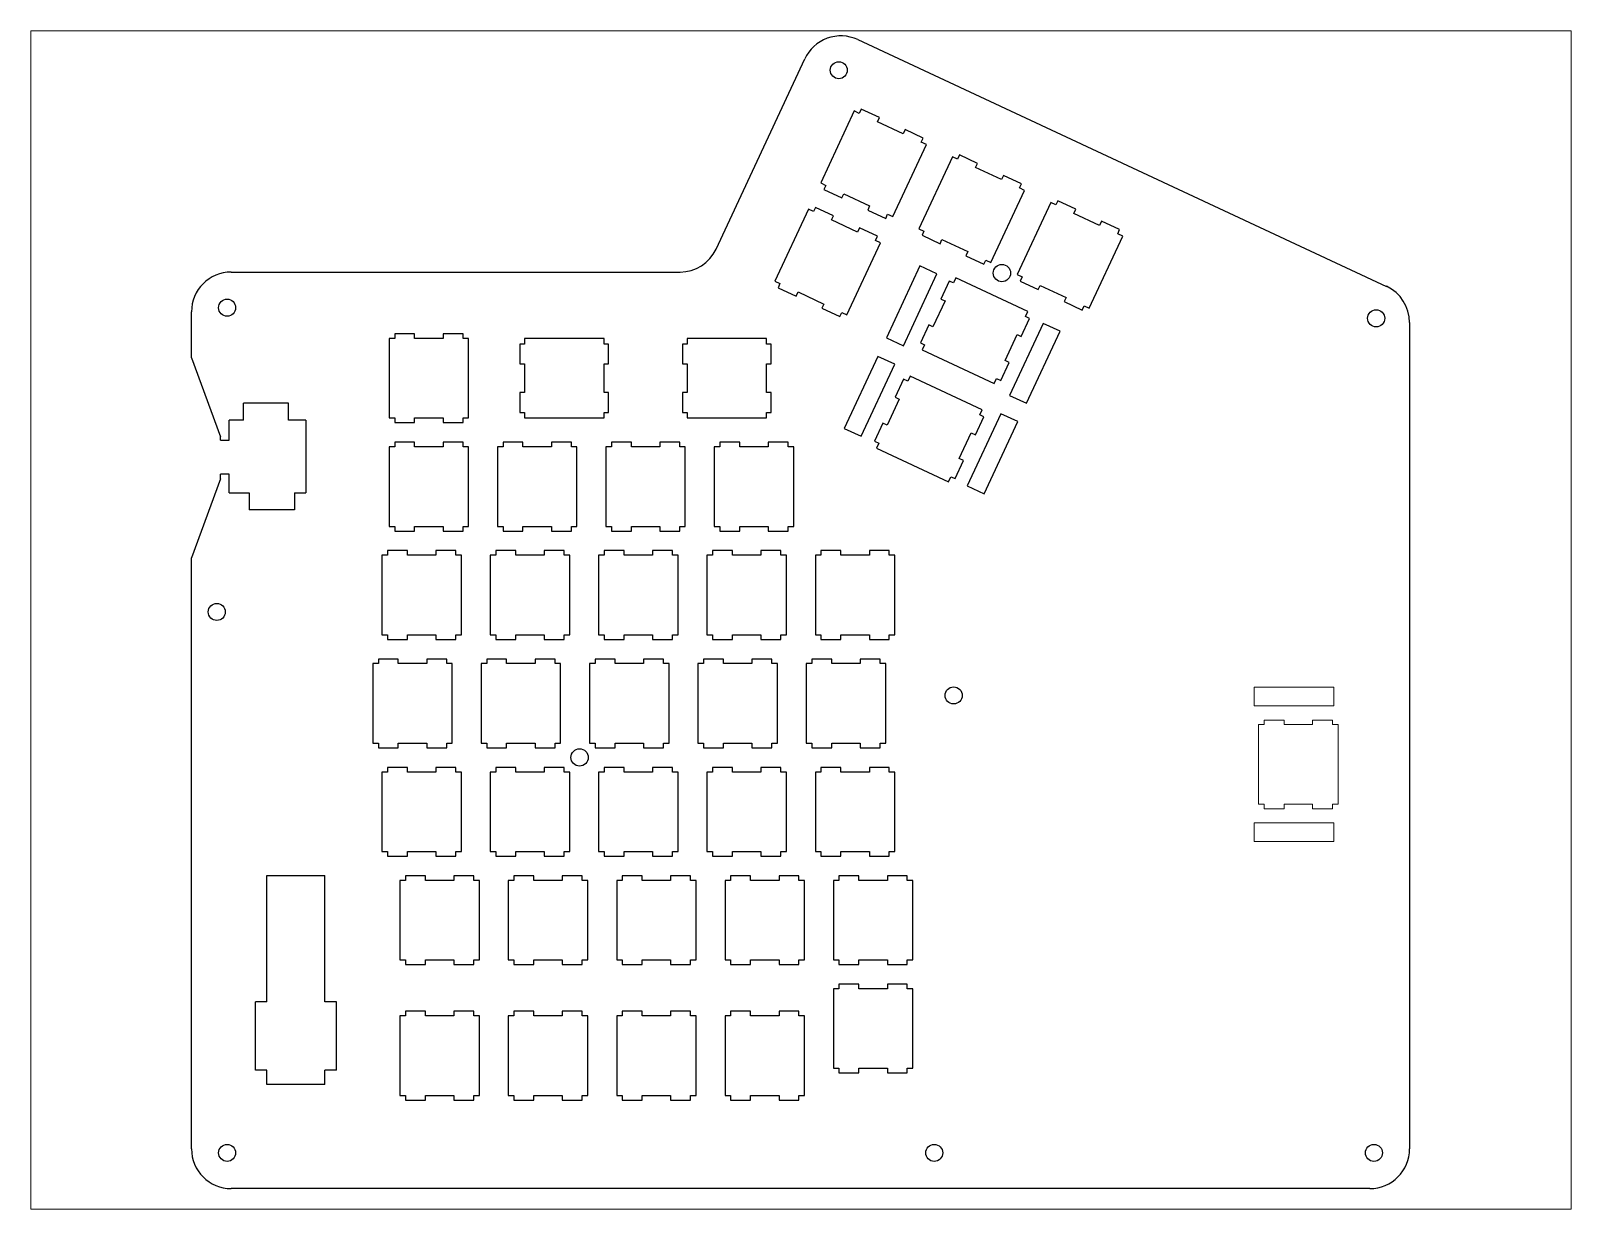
# Paper-space layout 'Layout1' of a CAD drawing. Header units: inches, sheet in millimetres. Extents: x 0 to 271, y 0 to 207.
# The model-space entities are those that its viewports show. They can reach past a viewport. Long polylines and large blocks are cut down to what shows.
import ezdxf

# ---------------------------------------------------------------- set-up
doc = ezdxf.new("R2010")
doc.units = ezdxf.units.IN
doc.header["$MEASUREMENT"] = 0

msp = doc.modelspace()

# ---------------------------------------------------------------- linework, layer by layer
at = {"color": 1, "true_color": 0xff0000}
for p, q in [((7.36, 214.14), (111.24, 214.14)), ((125.12, 209.03), (111.24, 214.14)), ((146.34, 214.14), (132.46, 209.03)), ((146.34, 214.14), (154.45, 214.14)), ((125.12, 209.03), (125.9, 209.03)), ((125.9, 207.52), (125.9, 209.03)), ((131.9, 209.03), (132.46, 209.03)), ((131.9, 209.03), (131.9, 207.52)), ((0.36, 7), (0.36, 207.14)), ((122.63, 207.52), (122.63, 203.98)), ((122.63, 207.52), (125.9, 207.52)), ((131.9, 207.52), (135.4, 207.52)), ((135.4, 205.02), (135.4, 207.52)), ((161.45, 207.14), (161.45, 128.25)), ((122.63, 203.98), (119.63, 203.98)), ((119.64, 196.02), (119.63, 203.98)), ((135.4, 205.02), (138.4, 205.02)), ((138.4, 197.07), (138.4, 205.02)), ((18.67, 190.67), (18.67, 200.88)), ((18.67, 200.88), (21.17, 200.88)), ((21.17, 200.88), (21.17, 202.88)), ((21.17, 202.88), (33.17, 202.88)), ((33.17, 200.88), (33.17, 202.88)), ((33.17, 200.88), (55.36, 200.88)), ((55.36, 200.88), (55.36, 190.67)), ((122.63, 196.02), (119.64, 196.02)), ((122.63, 196.02), (122.63, 194.02)), ((135.4, 194.02), (135.4, 197.07)), ((135.4, 197.07), (138.4, 197.07)), ((135.4, 194.02), (122.63, 194.02)), ((18.67, 190.67), (21.17, 190.67)), ((21.17, 188.67), (21.17, 190.67)), ((33.17, 188.67), (33.17, 190.67)), ((33.17, 190.67), (55.36, 190.67)), ((21.17, 188.67), (33.17, 188.67)), ((92.62, 182.26), (78.65, 182.26)), ((78.65, 182.26), (78.65, 181.28)), ((92.62, 181.28), (92.62, 182.26)), ((59.6, 179.68), (58.78, 179.68)), ((58.78, 179.68), (58.78, 176.18)), ((73.57, 180.66), (59.6, 180.66)), ((59.6, 180.66), (59.6, 179.68)), ((73.57, 179.68), (73.57, 180.66)), ((74.38, 179.68), (73.57, 179.68)), ((74.38, 176.18), (74.38, 179.68)), ((78.65, 181.28), (77.83, 181.28)), ((77.83, 181.28), (77.83, 177.78)), ((93.43, 181.28), (92.62, 181.28)), ((93.43, 177.78), (93.43, 181.28)), ((97.7, 179.68), (96.88, 179.68)), ((96.88, 179.68), (96.88, 176.18)), ((111.67, 180.66), (97.7, 180.66)), ((97.7, 180.66), (97.7, 179.68)), ((111.67, 179.68), (111.67, 180.66)), ((112.48, 179.68), (111.67, 179.68)), ((112.48, 176.18), (112.48, 179.68)), ((130.72, 179.39), (116.75, 179.39)), ((116.75, 179.39), (116.75, 178.41)), ((130.72, 178.41), (130.72, 179.39)), ((149.77, 179.39), (135.8, 179.39)), ((135.8, 179.39), (135.8, 178.41)), ((149.77, 178.41), (149.77, 179.39)), ((16.73, 176.51), (15.92, 176.51)), ((15.92, 176.51), (15.92, 173.01)), ((30.7, 177.49), (16.73, 177.49)), ((16.73, 177.49), (16.73, 176.51)), ((30.7, 176.51), (30.7, 177.49)), ((31.52, 176.51), (30.7, 176.51)), ((31.52, 173.01), (31.52, 176.51)), ((40.55, 176.51), (39.73, 176.51)), ((39.73, 176.51), (39.73, 173.01)), ((54.52, 177.49), (40.55, 177.49)), ((40.55, 177.49), (40.55, 176.51)), ((54.52, 176.51), (54.52, 177.49)), ((55.33, 176.51), (54.52, 176.51)), ((55.33, 173.01), (55.33, 176.51)), ((58.78, 176.18), (59.6, 176.18)), ((59.6, 176.18), (59.6, 171.17)), ((73.57, 171.17), (73.57, 176.18)), ((73.57, 176.18), (74.38, 176.18)), ((77.83, 177.78), (78.65, 177.78)), ((78.65, 177.78), (78.65, 172.77)), ((92.62, 172.77), (92.62, 177.78)), ((92.62, 177.78), (93.43, 177.78)), ((96.88, 176.18), (97.7, 176.18)), ((97.7, 176.18), (97.7, 171.17)), ((111.67, 171.17), (111.67, 176.18)), ((111.67, 176.18), (112.48, 176.18)), ((116.75, 178.41), (115.93, 178.41)), ((115.93, 178.41), (115.93, 174.91)), ((131.53, 178.41), (130.72, 178.41)), ((131.53, 174.91), (131.53, 178.41)), ((135.8, 178.41), (134.98, 178.41)), ((134.98, 178.41), (134.98, 174.91)), ((150.58, 178.41), (149.77, 178.41)), ((150.58, 174.91), (150.58, 178.41)), ((115.93, 174.91), (116.75, 174.91)), ((116.75, 174.91), (116.75, 169.9)), ((130.72, 169.9), (130.72, 174.91)), ((130.72, 174.91), (131.53, 174.91)), ((134.98, 174.91), (135.8, 174.91)), ((135.8, 174.91), (135.8, 169.9)), ((149.77, 169.9), (149.77, 174.91)), ((149.77, 174.91), (150.58, 174.91)), ((15.92, 173.01), (16.73, 173.01)), ((16.73, 173.01), (16.73, 168)), ((30.7, 168), (30.7, 173.01)), ((30.7, 173.01), (31.52, 173.01)), ((39.73, 173.01), (40.55, 173.01)), ((40.55, 173.01), (40.55, 168)), ((54.52, 168), (54.52, 173.01)), ((54.52, 173.01), (55.33, 173.01)), ((59.6, 171.17), (58.78, 171.17)), ((58.78, 171.17), (58.78, 167.67)), ((74.38, 171.17), (73.57, 171.17)), ((74.38, 167.67), (74.38, 171.17)), ((78.65, 172.77), (77.83, 172.77)), ((77.83, 172.77), (77.83, 169.27)), ((93.43, 172.77), (92.62, 172.77)), ((93.43, 169.27), (93.43, 172.77)), ((97.7, 171.17), (96.88, 171.17)), ((96.88, 171.17), (96.88, 167.67)), ((112.48, 171.17), (111.67, 171.17)), ((112.48, 167.67), (112.48, 171.17)), ((16.73, 168), (15.92, 168)), ((15.92, 168), (15.92, 164.5)), ((31.52, 168), (30.7, 168)), ((31.52, 164.5), (31.52, 168)), ((40.55, 168), (39.73, 168)), ((39.73, 168), (39.73, 164.5)), ((55.33, 168), (54.52, 168)), ((55.33, 164.5), (55.33, 168)), ((77.83, 169.27), (78.65, 169.27)), ((78.65, 169.27), (78.65, 168.29)), ((78.65, 168.29), (92.62, 168.29)), ((92.62, 168.29), (92.62, 169.27)), ((92.62, 169.27), (93.43, 169.27)), ((116.75, 169.9), (115.93, 169.9)), ((115.93, 169.9), (115.93, 166.4)), ((131.53, 169.9), (130.72, 169.9)), ((131.53, 166.4), (131.53, 169.9)), ((135.8, 169.9), (134.98, 169.9)), ((134.98, 169.9), (134.98, 166.4)), ((150.58, 169.9), (149.77, 169.9)), ((150.58, 166.4), (150.58, 169.9)), ((58.78, 167.67), (59.6, 167.67)), ((59.6, 167.67), (59.6, 166.69)), ((59.6, 166.69), (73.57, 166.69)), ((73.57, 166.69), (73.57, 167.67)), ((73.57, 167.67), (74.38, 167.67)), ((96.88, 167.67), (97.7, 167.67)), ((97.7, 167.67), (97.7, 166.69)), ((97.7, 166.69), (111.67, 166.69)), ((111.67, 166.69), (111.67, 167.67)), ((111.67, 167.67), (112.48, 167.67)), ((115.93, 166.4), (116.75, 166.4)), ((116.75, 166.4), (116.75, 165.42)), ((116.75, 165.42), (130.72, 165.42)), ((130.72, 165.42), (130.72, 166.4)), ((130.72, 166.4), (131.53, 166.4)), ((134.98, 166.4), (135.8, 166.4)), ((135.8, 166.4), (135.8, 165.42)), ((135.8, 165.42), (149.77, 165.42)), ((149.77, 165.42), (149.77, 166.4)), ((149.77, 166.4), (150.58, 166.4)), ((15.92, 164.5), (16.73, 164.5)), ((16.73, 164.5), (16.73, 163.52)), ((16.73, 163.52), (30.7, 163.52)), ((30.7, 163.52), (30.7, 164.5)), ((30.7, 164.5), (31.52, 164.5)), ((39.73, 164.5), (40.55, 164.5)), ((40.55, 164.5), (40.55, 163.52)), ((40.55, 163.52), (54.52, 163.52)), ((54.52, 163.52), (54.52, 164.5)), ((54.52, 164.5), (55.33, 164.5)), ((92.62, 163.21), (78.65, 163.21)), ((78.65, 163.21), (78.65, 162.23)), ((92.62, 162.23), (92.62, 163.21)), ((59.6, 160.63), (58.78, 160.63)), ((58.78, 160.63), (58.78, 157.13)), ((73.57, 161.61), (59.6, 161.61)), ((59.6, 161.61), (59.6, 160.63)), ((73.57, 160.63), (73.57, 161.61)), ((74.38, 160.63), (73.57, 160.63)), ((74.38, 157.13), (74.38, 160.63)), ((78.65, 162.23), (77.83, 162.23)), ((77.83, 162.23), (77.83, 158.73)), ((93.43, 162.23), (92.62, 162.23)), ((93.43, 158.73), (93.43, 162.23)), ((97.7, 160.63), (96.88, 160.63)), ((96.88, 160.63), (96.88, 157.13)), ((111.67, 161.61), (97.7, 161.61)), ((97.7, 161.61), (97.7, 160.63)), ((111.67, 160.63), (111.67, 161.61)), ((112.48, 160.63), (111.67, 160.63)), ((112.48, 157.13), (112.48, 160.63)), ((130.72, 160.34), (116.75, 160.34)), ((116.75, 160.34), (116.75, 159.36)), ((130.72, 159.36), (130.72, 160.34)), ((16.73, 157.46), (15.92, 157.46)), ((15.92, 157.46), (15.92, 153.96)), ((30.7, 158.44), (16.73, 158.44)), ((16.73, 158.44), (16.73, 157.46)), ((30.7, 157.46), (30.7, 158.44)), ((31.52, 157.46), (30.7, 157.46)), ((31.52, 153.96), (31.52, 157.46)), ((40.55, 157.46), (39.73, 157.46)), ((39.73, 157.46), (39.73, 153.96)), ((54.52, 158.44), (40.55, 158.44)), ((40.55, 158.44), (40.55, 157.46)), ((54.52, 157.46), (54.52, 158.44)), ((55.33, 157.46), (54.52, 157.46)), ((55.33, 153.96), (55.33, 157.46)), ((58.78, 157.13), (59.6, 157.13)), ((59.6, 157.13), (59.6, 152.12)), ((73.57, 152.12), (73.57, 157.13)), ((73.57, 157.13), (74.38, 157.13)), ((77.83, 158.73), (78.65, 158.73)), ((78.65, 158.73), (78.65, 153.72)), ((92.62, 153.72), (92.62, 158.73)), ((92.62, 158.73), (93.43, 158.73)), ((96.88, 157.13), (97.7, 157.13)), ((97.7, 157.13), (97.7, 152.12)), ((111.67, 152.12), (111.67, 157.13)), ((111.67, 157.13), (112.48, 157.13)), ((116.75, 159.36), (115.93, 159.36)), ((115.93, 159.36), (115.93, 155.86)), ((131.53, 159.36), (130.72, 159.36)), ((131.53, 155.86), (131.53, 159.36)), ((115.93, 155.86), (116.75, 155.86)), ((116.75, 155.86), (116.75, 150.85)), ((130.72, 150.85), (130.72, 155.86)), ((130.72, 155.86), (131.53, 155.86)), ((136.78, 155.58), (135.8, 155.58)), ((135.8, 155.58), (135.8, 141.61)), ((140.28, 156.39), (136.78, 156.39)), ((136.78, 156.39), (136.78, 155.58)), ((140.28, 155.58), (140.28, 156.39)), ((145.29, 155.58), (140.28, 155.58)), ((148.79, 156.39), (145.29, 156.39)), ((145.29, 156.39), (145.29, 155.58)), ((148.79, 155.58), (148.79, 156.39)), ((149.77, 155.58), (148.79, 155.58)), ((149.77, 141.61), (149.77, 155.58)), ((15.92, 153.96), (16.73, 153.96)), ((16.73, 153.96), (16.73, 148.95)), ((30.7, 148.95), (30.7, 153.96)), ((30.7, 153.96), (31.52, 153.96)), ((39.73, 153.96), (40.55, 153.96)), ((40.55, 153.96), (40.55, 148.95)), ((54.52, 148.95), (54.52, 153.96)), ((54.52, 153.96), (55.33, 153.96)), ((59.6, 152.12), (58.78, 152.12)), ((58.78, 152.12), (58.78, 148.62)), ((74.38, 152.12), (73.57, 152.12)), ((74.38, 148.62), (74.38, 152.12)), ((78.65, 153.72), (77.83, 153.72)), ((77.83, 153.72), (77.83, 150.22)), ((93.43, 153.72), (92.62, 153.72)), ((93.43, 150.22), (93.43, 153.72)), ((97.7, 152.12), (96.88, 152.12)), ((96.88, 152.12), (96.88, 148.62)), ((112.48, 152.12), (111.67, 152.12)), ((112.48, 148.62), (112.48, 152.12)), ((16.73, 148.95), (15.92, 148.95)), ((15.92, 148.95), (15.92, 145.45)), ((31.52, 148.95), (30.7, 148.95)), ((31.52, 145.45), (31.52, 148.95)), ((40.55, 148.95), (39.73, 148.95)), ((39.73, 148.95), (39.73, 145.45)), ((55.33, 148.95), (54.52, 148.95)), ((55.33, 145.45), (55.33, 148.95)), ((77.83, 150.22), (78.65, 150.22)), ((78.65, 150.22), (78.65, 149.24)), ((78.65, 149.24), (92.62, 149.24)), ((92.62, 149.24), (92.62, 150.22)), ((92.62, 150.22), (93.43, 150.22)), ((116.75, 150.85), (115.93, 150.85)), ((115.93, 150.85), (115.93, 147.35)), ((131.53, 150.85), (130.72, 150.85)), ((131.53, 147.35), (131.53, 150.85)), ((58.78, 148.62), (59.6, 148.62)), ((59.6, 148.62), (59.6, 147.64)), ((59.6, 147.64), (73.57, 147.64)), ((73.57, 147.64), (73.57, 148.62)), ((73.57, 148.62), (74.38, 148.62)), ((96.88, 148.62), (97.7, 148.62)), ((97.7, 148.62), (97.7, 147.64)), ((97.7, 147.64), (111.67, 147.64)), ((111.67, 147.64), (111.67, 148.62)), ((111.67, 148.62), (112.48, 148.62)), ((115.93, 147.35), (116.75, 147.35)), ((116.75, 147.35), (116.75, 146.37)), ((116.75, 146.37), (130.72, 146.37)), ((130.72, 146.37), (130.72, 147.35)), ((130.72, 147.35), (131.53, 147.35)), ((15.92, 145.45), (16.73, 145.45)), ((16.73, 145.45), (16.73, 144.47)), ((16.73, 144.47), (30.7, 144.47)), ((30.7, 144.47), (30.7, 145.45)), ((30.7, 145.45), (31.52, 145.45)), ((39.73, 145.45), (40.55, 145.45)), ((40.55, 145.45), (40.55, 144.47)), ((40.55, 144.47), (54.52, 144.47)), ((54.52, 144.47), (54.52, 145.45)), ((54.52, 145.45), (55.33, 145.45)), ((92.62, 144.16), (78.65, 144.16)), ((78.65, 144.16), (78.65, 143.18)), ((92.62, 143.18), (92.62, 144.16)), ((59.6, 141.58), (58.78, 141.58)), ((58.78, 141.58), (58.78, 138.08)), ((73.57, 142.56), (59.6, 142.56)), ((59.6, 142.56), (59.6, 141.58)), ((73.57, 141.58), (73.57, 142.56)), ((74.38, 141.58), (73.57, 141.58)), ((74.38, 138.08), (74.38, 141.58)), ((78.65, 143.18), (77.83, 143.18)), ((77.83, 143.18), (77.83, 139.68)), ((93.43, 143.18), (92.62, 143.18)), ((93.43, 139.68), (93.43, 143.18)), ((97.7, 141.58), (96.88, 141.58)), ((96.88, 141.58), (96.88, 138.08)), ((111.67, 142.56), (97.7, 142.56)), ((97.7, 142.56), (97.7, 141.58)), ((111.67, 141.58), (111.67, 142.56)), ((112.48, 141.58), (111.67, 141.58)), ((112.48, 138.08), (112.48, 141.58)), ((130.72, 141.29), (116.75, 141.29)), ((116.75, 141.29), (116.75, 140.31)), ((130.72, 140.31), (130.72, 141.29)), ((135.8, 141.61), (136.78, 141.61)), ((136.78, 141.61), (136.78, 140.8)), ((140.28, 140.8), (140.28, 141.61)), ((140.28, 141.61), (145.29, 141.61)), ((145.29, 141.61), (145.29, 140.8)), ((148.79, 140.8), (148.79, 141.61)), ((148.79, 141.61), (149.77, 141.61)), ((16.73, 138.41), (15.92, 138.41)), ((15.92, 138.41), (15.92, 134.91)), ((30.7, 139.39), (16.73, 139.39)), ((16.73, 139.39), (16.73, 138.41)), ((30.7, 138.41), (30.7, 139.39)), ((31.52, 138.41), (30.7, 138.41)), ((31.52, 134.91), (31.52, 138.41)), ((40.55, 138.41), (39.73, 138.41)), ((39.73, 138.41), (39.73, 134.91)), ((54.52, 139.39), (40.55, 139.39)), ((40.55, 139.39), (40.55, 138.41)), ((54.52, 138.41), (54.52, 139.39)), ((55.33, 138.41), (54.52, 138.41)), ((55.33, 134.91), (55.33, 138.41)), ((77.83, 139.68), (78.65, 139.68)), ((78.65, 139.68), (78.65, 134.67)), ((92.62, 134.67), (92.62, 139.68)), ((92.62, 139.68), (93.43, 139.68)), ((116.75, 140.31), (115.93, 140.31)), ((115.93, 140.31), (115.93, 136.81)), ((131.53, 140.31), (130.72, 140.31)), ((131.53, 136.81), (131.53, 140.31)), ((136.78, 140.8), (140.28, 140.8)), ((145.29, 140.8), (148.79, 140.8)), ((58.78, 138.08), (59.6, 138.08)), ((59.6, 138.08), (59.6, 133.07)), ((73.57, 133.07), (73.57, 138.08)), ((73.57, 138.08), (74.38, 138.08)), ((96.88, 138.08), (97.7, 138.08)), ((97.7, 138.08), (97.7, 133.07)), ((111.67, 133.07), (111.67, 138.08)), ((111.67, 138.08), (112.48, 138.08)), ((115.93, 136.81), (116.75, 136.81)), ((116.75, 136.81), (116.75, 131.8)), ((130.72, 131.8), (130.72, 136.81)), ((130.72, 136.81), (131.53, 136.81)), ((15.92, 134.91), (16.73, 134.91)), ((16.73, 134.91), (16.73, 129.9)), ((30.7, 129.9), (30.7, 134.91)), ((30.7, 134.91), (31.52, 134.91)), ((39.73, 134.91), (40.55, 134.91)), ((40.55, 134.91), (40.55, 129.9)), ((54.52, 129.9), (54.52, 134.91)), ((54.52, 134.91), (55.33, 134.91)), ((59.6, 133.07), (58.78, 133.07)), ((58.78, 133.07), (58.78, 129.57)), ((74.38, 133.07), (73.57, 133.07)), ((74.38, 129.57), (74.38, 133.07)), ((78.65, 134.67), (77.83, 134.67)), ((77.83, 134.67), (77.83, 131.17)), ((93.43, 134.67), (92.62, 134.67)), ((93.43, 131.17), (93.43, 134.67)), ((97.7, 133.07), (96.88, 133.07)), ((96.88, 133.07), (96.88, 129.57)), ((112.48, 133.07), (111.67, 133.07)), ((112.48, 129.57), (112.48, 133.07)), ((77.83, 131.17), (78.65, 131.17)), ((78.65, 131.17), (78.65, 130.19)), ((78.65, 130.19), (92.62, 130.19)), ((92.62, 130.19), (92.62, 131.17)), ((92.62, 131.17), (93.43, 131.17)), ((116.75, 131.8), (115.93, 131.8)), ((115.93, 131.8), (115.93, 128.3)), ((131.53, 131.8), (130.72, 131.8)), ((131.53, 128.3), (131.53, 131.8)), ((16.73, 129.9), (15.92, 129.9)), ((15.92, 129.9), (15.92, 126.4)), ((31.52, 129.9), (30.7, 129.9)), ((31.52, 126.4), (31.52, 129.9)), ((40.55, 129.9), (39.73, 129.9)), ((39.73, 129.9), (39.73, 126.4)), ((55.33, 129.9), (54.52, 129.9)), ((55.33, 126.4), (55.33, 129.9)), ((58.78, 129.57), (59.6, 129.57)), ((59.6, 129.57), (59.6, 128.59)), ((59.6, 128.59), (73.57, 128.59)), ((73.57, 128.59), (73.57, 129.57)), ((73.57, 129.57), (74.38, 129.57)), ((96.88, 129.57), (97.7, 129.57)), ((97.7, 129.57), (97.7, 128.59)), ((97.7, 128.59), (111.67, 128.59)), ((111.67, 128.59), (111.67, 129.57)), ((111.67, 129.57), (112.48, 129.57)), ((115.93, 128.3), (116.75, 128.3)), ((116.75, 128.3), (116.75, 127.32)), ((116.75, 127.32), (130.72, 127.32)), ((130.72, 127.32), (130.72, 128.3)), ((130.72, 128.3), (131.53, 128.3)), ((140.28, 127.82), (136.78, 127.82)), ((136.78, 127.82), (136.78, 127.01)), ((140.28, 127.01), (140.28, 127.82)), ((148.79, 127.82), (145.29, 127.82)), ((145.29, 127.82), (145.29, 127.01)), ((148.79, 127.01), (148.79, 127.82)), ((15.92, 126.4), (16.73, 126.4)), ((16.73, 126.4), (16.73, 125.42)), ((16.73, 125.42), (30.7, 125.42)), ((30.7, 125.42), (30.7, 126.4)), ((30.7, 126.4), (31.52, 126.4)), ((39.73, 126.4), (40.55, 126.4)), ((40.55, 126.4), (40.55, 125.42)), ((40.55, 125.42), (54.52, 125.42)), ((54.52, 125.42), (54.52, 126.4)), ((54.52, 126.4), (55.33, 126.4)), ((92.62, 125.11), (78.65, 125.11)), ((78.65, 125.11), (78.65, 124.13)), ((92.62, 124.13), (92.62, 125.11)), ((136.78, 127.01), (135.8, 127.01)), ((135.8, 127.01), (135.8, 113.04)), ((145.29, 127.01), (140.28, 127.01)), ((149.77, 127.01), (148.79, 127.01)), ((149.77, 113.04), (149.77, 127.01)), ((59.6, 122.53), (58.78, 122.53)), ((58.78, 122.53), (58.78, 119.03)), ((73.57, 123.51), (59.6, 123.51)), ((59.6, 123.51), (59.6, 122.53)), ((73.57, 122.53), (73.57, 123.51)), ((74.38, 122.53), (73.57, 122.53)), ((74.38, 119.03), (74.38, 122.53)), ((78.65, 124.13), (77.83, 124.13)), ((77.83, 124.13), (77.83, 120.63)), ((93.43, 124.13), (92.62, 124.13)), ((93.43, 120.63), (93.43, 124.13)), ((97.7, 122.53), (96.88, 122.53)), ((96.88, 122.53), (96.88, 119.03)), ((111.67, 123.51), (97.7, 123.51)), ((97.7, 123.51), (97.7, 122.53)), ((111.67, 122.53), (111.67, 123.51)), ((112.48, 122.53), (111.67, 122.53)), ((112.48, 119.03), (112.48, 122.53)), ((130.72, 122.24), (116.75, 122.24)), ((116.75, 122.24), (116.75, 121.26)), ((130.72, 121.26), (130.72, 122.24)), ((165.49, 121.91), (198.9, 106.33)), ((16.73, 119.36), (15.92, 119.36)), ((15.92, 119.36), (15.92, 115.86)), ((30.7, 120.34), (16.73, 120.34)), ((16.73, 120.34), (16.73, 119.36)), ((30.7, 119.36), (30.7, 120.34)), ((31.52, 119.36), (30.7, 119.36)), ((31.52, 115.86), (31.52, 119.36)), ((40.55, 119.36), (39.73, 119.36)), ((39.73, 119.36), (39.73, 115.86)), ((54.52, 120.34), (40.55, 120.34)), ((40.55, 120.34), (40.55, 119.36)), ((54.52, 119.36), (54.52, 120.34)), ((55.33, 119.36), (54.52, 119.36)), ((55.33, 115.86), (55.33, 119.36)), ((77.83, 120.63), (78.65, 120.63)), ((78.65, 120.63), (78.65, 115.62)), ((92.62, 115.62), (92.62, 120.63)), ((92.62, 120.63), (93.43, 120.63)), ((116.75, 121.26), (115.93, 121.26)), ((115.93, 121.26), (115.93, 117.76)), ((131.53, 121.26), (130.72, 121.26)), ((131.53, 117.76), (131.53, 121.26)), ((58.78, 119.03), (59.6, 119.03)), ((59.6, 119.03), (59.6, 114.02)), ((73.57, 114.02), (73.57, 119.03)), ((73.57, 119.03), (74.38, 119.03)), ((96.88, 119.03), (97.7, 119.03)), ((97.7, 119.03), (97.7, 114.02)), ((111.67, 114.02), (111.67, 119.03)), ((111.67, 119.03), (112.48, 119.03)), ((115.93, 117.76), (116.75, 117.76)), ((116.75, 117.76), (116.75, 112.75)), ((130.72, 112.75), (130.72, 117.76)), ((130.72, 117.76), (131.53, 117.76)), ((15.92, 115.86), (16.73, 115.86)), ((16.73, 115.86), (16.73, 110.85)), ((30.7, 110.85), (30.7, 115.86)), ((30.7, 115.86), (31.52, 115.86)), ((39.73, 115.86), (40.55, 115.86)), ((40.55, 115.86), (40.55, 110.85)), ((54.52, 110.85), (54.52, 115.86)), ((54.52, 115.86), (55.33, 115.86)), ((59.6, 114.02), (58.78, 114.02)), ((58.78, 114.02), (58.78, 110.52)), ((74.38, 114.02), (73.57, 114.02)), ((74.38, 110.52), (74.38, 114.02)), ((78.65, 115.62), (77.83, 115.62)), ((77.83, 115.62), (77.83, 112.12)), ((93.43, 115.62), (92.62, 115.62)), ((93.43, 112.12), (93.43, 115.62)), ((97.7, 114.02), (96.88, 114.02)), ((96.88, 114.02), (96.88, 110.52)), ((112.48, 114.02), (111.67, 114.02)), ((112.48, 110.52), (112.48, 114.02)), ((77.83, 112.12), (78.65, 112.12)), ((78.65, 112.12), (78.65, 111.14)), ((78.65, 111.14), (92.62, 111.14)), ((92.62, 111.14), (92.62, 112.12)), ((92.62, 112.12), (93.43, 112.12)), ((116.75, 112.75), (115.93, 112.75)), ((115.93, 112.75), (115.93, 109.25)), ((131.53, 112.75), (130.72, 112.75)), ((131.53, 109.25), (131.53, 112.75)), ((135.8, 113.04), (136.78, 113.04)), ((136.78, 113.04), (136.78, 112.22)), ((136.78, 112.22), (140.28, 112.22)), ((140.28, 112.22), (140.28, 113.04)), ((140.28, 113.04), (145.29, 113.04)), ((145.29, 113.04), (145.29, 112.22)), ((145.29, 112.22), (148.79, 112.22)), ((148.79, 112.22), (148.79, 113.04)), ((148.79, 113.04), (149.77, 113.04)), ((159.83, 111.57), (159.42, 110.68)), ((172.49, 105.67), (159.83, 111.57)), ((16.73, 110.85), (15.92, 110.85)), ((15.92, 110.85), (15.92, 107.35)), ((31.52, 110.85), (30.7, 110.85)), ((31.52, 107.35), (31.52, 110.85)), ((40.55, 110.85), (39.73, 110.85)), ((39.73, 110.85), (39.73, 107.35)), ((55.33, 110.85), (54.52, 110.85)), ((55.33, 107.35), (55.33, 110.85)), ((58.78, 110.52), (59.6, 110.52)), ((59.6, 110.52), (59.6, 109.54)), ((59.6, 109.54), (73.57, 109.54)), ((73.57, 109.54), (73.57, 110.52)), ((73.57, 110.52), (74.38, 110.52)), ((96.88, 110.52), (97.7, 110.52)), ((97.7, 110.52), (97.7, 109.54)), ((97.7, 109.54), (111.67, 109.54)), ((111.67, 109.54), (111.67, 110.52)), ((111.67, 110.52), (112.48, 110.52)), ((115.93, 109.25), (116.75, 109.25)), ((116.75, 109.25), (116.75, 108.27)), ((130.72, 108.27), (130.72, 109.25)), ((130.72, 109.25), (131.53, 109.25)), ((158.68, 111.02), (157.2, 107.85)), ((159.42, 110.68), (158.68, 111.02)), ((15.92, 107.35), (16.73, 107.35)), ((16.73, 107.35), (16.73, 106.37)), ((16.73, 106.37), (30.7, 106.37)), ((30.7, 106.37), (30.7, 107.35)), ((30.7, 107.35), (31.52, 107.35)), ((39.73, 107.35), (40.55, 107.35)), ((40.55, 107.35), (40.55, 106.37)), ((40.55, 106.37), (54.52, 106.37)), ((54.52, 106.37), (54.52, 107.35)), ((54.52, 107.35), (55.33, 107.35)), ((92.62, 106.06), (78.65, 106.06)), ((78.65, 106.06), (78.65, 105.08)), ((92.62, 105.08), (92.62, 106.06)), ((116.75, 108.27), (130.72, 108.27)), ((157.94, 107.51), (155.82, 102.97)), ((157.2, 107.85), (157.94, 107.51)), ((172.08, 104.78), (172.49, 105.67)), ((59.6, 103.48), (58.78, 103.48)), ((58.78, 103.48), (58.78, 99.98)), ((73.57, 104.46), (59.6, 104.46)), ((59.6, 104.46), (59.6, 103.48)), ((73.57, 103.48), (73.57, 104.46)), ((74.38, 103.48), (73.57, 103.48)), ((74.38, 99.98), (74.38, 103.48)), ((78.65, 105.08), (77.83, 105.08)), ((77.83, 105.08), (77.83, 101.58)), ((93.43, 105.08), (92.62, 105.08)), ((93.43, 101.58), (93.43, 105.08)), ((97.7, 103.48), (96.88, 103.48)), ((96.88, 103.48), (96.88, 99.98)), ((111.67, 104.46), (97.7, 104.46)), ((97.7, 104.46), (97.7, 103.48)), ((111.67, 103.48), (111.67, 104.46)), ((112.48, 103.48), (111.67, 103.48)), ((112.48, 99.98), (112.48, 103.48)), ((155.08, 103.31), (153.61, 100.14)), ((155.82, 102.97), (155.08, 103.31)), ((171.33, 101.26), (172.81, 104.43)), ((172.81, 104.43), (172.08, 104.78)), ((175.94, 102.98), (174.46, 99.8)), ((176.68, 102.63), (175.94, 102.98)), ((177.1, 103.52), (176.68, 102.63)), ((189.76, 97.62), (177.1, 103.52)), ((21.5, 100.31), (20.68, 100.31)), ((20.68, 100.31), (20.68, 96.81)), ((35.47, 101.29), (21.5, 101.29)), ((21.5, 101.29), (21.5, 100.31)), ((35.47, 100.31), (35.47, 101.29)), ((36.28, 100.31), (35.47, 100.31)), ((36.28, 96.81), (36.28, 100.31)), ((40.55, 100.31), (39.73, 100.31)), ((39.73, 100.31), (39.73, 96.81)), ((54.52, 101.29), (40.55, 101.29)), ((40.55, 101.29), (40.55, 100.31)), ((54.52, 100.31), (54.52, 101.29)), ((55.33, 100.31), (54.52, 100.31)), ((55.33, 96.81), (55.33, 100.31)), ((77.83, 101.58), (78.65, 101.58)), ((78.65, 101.58), (78.65, 96.57)), ((92.62, 96.57), (92.62, 101.58)), ((92.62, 101.58), (93.43, 101.58)), ((168.48, 97.07), (170.6, 101.6)), ((170.6, 101.6), (171.33, 101.26)), ((58.78, 99.98), (59.6, 99.98)), ((59.6, 99.98), (59.6, 94.97)), ((73.57, 94.97), (73.57, 99.98)), ((73.57, 99.98), (74.38, 99.98)), ((96.88, 99.98), (97.7, 99.98)), ((97.7, 99.98), (97.7, 94.97)), ((111.67, 94.97), (111.67, 99.98)), ((111.67, 99.98), (112.48, 99.98)), ((133.97, 99.39), (132.58, 96.39)), ((146.63, 93.48), (133.97, 99.39)), ((153.61, 100.14), (154.34, 99.8)), ((154.34, 99.8), (153.93, 98.91)), ((153.93, 98.91), (166.59, 93)), ((175.2, 99.46), (173.08, 94.92)), ((174.46, 99.8), (175.2, 99.46)), ((189.34, 96.73), (189.76, 97.62)), ((20.68, 96.81), (21.5, 96.81)), ((21.5, 96.81), (21.5, 91.8)), ((35.47, 91.8), (35.47, 96.81)), ((35.47, 96.81), (36.28, 96.81)), ((39.73, 96.81), (40.55, 96.81)), ((40.55, 96.81), (40.55, 91.8)), ((54.52, 91.8), (54.52, 96.81)), ((54.52, 96.81), (55.33, 96.81)), ((59.6, 94.97), (58.78, 94.97)), ((58.78, 94.97), (58.78, 91.47)), ((74.38, 94.97), (73.57, 94.97)), ((74.38, 91.47), (74.38, 94.97)), ((78.65, 96.57), (77.83, 96.57)), ((77.83, 96.57), (77.83, 93.07)), ((93.43, 96.57), (92.62, 96.57)), ((93.43, 93.07), (93.43, 96.57)), ((97.7, 94.97), (96.88, 94.97)), ((96.88, 94.97), (96.88, 91.47)), ((112.48, 94.97), (111.67, 94.97)), ((112.48, 91.47), (112.48, 94.97)), ((132.58, 96.39), (145.24, 90.49)), ((202.29, 97.02), (158.93, 4.04)), ((167.74, 93.55), (169.22, 96.72)), ((169.22, 96.72), (168.48, 97.07)), ((172.35, 95.26), (170.87, 92.09)), ((173.08, 94.92), (172.35, 95.26)), ((188.6, 93.21), (190.08, 96.38)), ((190.08, 96.38), (189.34, 96.73)), ((77.83, 93.07), (78.65, 93.07)), ((78.65, 93.07), (78.65, 92.09)), ((78.65, 92.09), (92.62, 92.09)), ((92.62, 92.09), (92.62, 93.07)), ((92.62, 93.07), (93.43, 93.07)), ((130.49, 93.72), (124.59, 81.06)), ((131.38, 93.31), (130.49, 93.72)), ((131.72, 94.04), (131.38, 93.31)), ((134.9, 92.57), (131.72, 94.04)), ((134.55, 91.83), (134.9, 92.57)), ((145.24, 90.49), (146.63, 93.48)), ((166.59, 93), (167, 93.89)), ((167, 93.89), (167.74, 93.55)), ((170.87, 92.09), (171.61, 91.75)), ((185.75, 89.02), (187.86, 93.55)), ((187.86, 93.55), (188.6, 93.21)), ((21.5, 91.8), (20.68, 91.8)), ((20.68, 91.8), (20.68, 88.3)), ((36.28, 91.8), (35.47, 91.8)), ((36.28, 88.3), (36.28, 91.8)), ((40.55, 91.8), (39.73, 91.8)), ((39.73, 91.8), (39.73, 88.3)), ((55.33, 91.8), (54.52, 91.8)), ((55.33, 88.3), (55.33, 91.8)), ((58.78, 91.47), (59.6, 91.47)), ((59.6, 91.47), (59.6, 90.49)), ((59.6, 90.49), (73.57, 90.49)), ((73.57, 90.49), (73.57, 91.47)), ((73.57, 91.47), (74.38, 91.47)), ((96.88, 91.47), (97.7, 91.47)), ((97.7, 91.47), (97.7, 90.49)), ((97.7, 90.49), (111.67, 90.49)), ((111.67, 90.49), (111.67, 91.47)), ((111.67, 91.47), (112.48, 91.47)), ((139.09, 89.71), (134.55, 91.83)), ((139.43, 90.45), (139.09, 89.71)), ((142.61, 88.97), (139.43, 90.45)), ((149.86, 91.98), (148.46, 88.99)), ((162.52, 86.07), (149.86, 91.98)), ((171.61, 91.75), (171.19, 90.86)), ((171.19, 90.86), (183.85, 84.95)), ((20.68, 88.3), (21.5, 88.3)), ((21.5, 88.3), (21.5, 87.32)), ((21.5, 87.32), (35.47, 87.32)), ((35.47, 87.32), (35.47, 88.3)), ((35.47, 88.3), (36.28, 88.3)), ((39.73, 88.3), (40.55, 88.3)), ((40.55, 88.3), (40.55, 87.32)), ((40.55, 87.32), (54.52, 87.32)), ((54.52, 87.32), (54.52, 88.3)), ((54.52, 88.3), (55.33, 88.3)), ((137.25, 75.16), (143.15, 87.82)), ((142.26, 88.23), (142.61, 88.97)), ((143.15, 87.82), (142.26, 88.23)), ((148.46, 88.99), (161.12, 83.08)), ((185, 85.5), (186.48, 88.67)), ((186.48, 88.67), (185.75, 89.02)), ((147.76, 85.67), (141.85, 73.01)), ((148.64, 85.26), (147.76, 85.67)), ((148.99, 85.99), (148.64, 85.26)), ((152.16, 84.51), (148.99, 85.99)), ((151.82, 83.78), (152.16, 84.51)), ((161.12, 83.08), (162.52, 86.07)), ((167.9, 85.71), (166.41, 82.54)), ((168.63, 85.37), (167.9, 85.71)), ((169.05, 86.26), (168.63, 85.37)), ((181.71, 80.35), (169.05, 86.26)), ((183.85, 84.95), (184.27, 85.84)), ((184.27, 85.84), (185, 85.5)), ((156.36, 81.66), (151.82, 83.78)), ((156.7, 82.4), (156.36, 81.66)), ((159.87, 80.92), (156.7, 82.4)), ((167.15, 82.2), (165.04, 77.66)), ((166.41, 82.54), (167.15, 82.2)), ((124.59, 81.06), (125.47, 80.65)), ((125.47, 80.65), (125.13, 79.91)), ((125.13, 79.91), (128.3, 78.43)), ((128.3, 78.43), (128.65, 79.17)), ((128.65, 79.17), (133.19, 77.05)), ((154.51, 67.11), (160.42, 79.77)), ((159.53, 80.18), (159.87, 80.92)), ((160.42, 79.77), (159.53, 80.18)), ((180.55, 75.95), (182.03, 79.12)), ((181.29, 79.46), (181.71, 80.35)), ((182.03, 79.12), (181.29, 79.46)), ((123.88, 77.75), (122.49, 74.76)), ((136.54, 71.84), (123.88, 77.75)), ((133.19, 77.05), (132.84, 76.32)), ((132.84, 76.32), (136.02, 74.84)), ((164.3, 78), (162.82, 74.83)), ((165.04, 77.66), (164.3, 78)), ((177.7, 71.75), (179.81, 76.29)), ((179.81, 76.29), (180.55, 75.95)), ((122.49, 74.76), (135.15, 68.85)), ((136.02, 74.84), (136.36, 75.57)), ((136.36, 75.57), (137.25, 75.16)), ((162.82, 74.83), (163.56, 74.48)), ((163.56, 74.48), (163.14, 73.6)), ((163.14, 73.6), (175.8, 67.69)), ((135.15, 68.85), (136.54, 71.84)), ((141.85, 73.01), (142.74, 72.6)), ((142.74, 72.6), (142.4, 71.86)), ((142.4, 71.86), (145.57, 70.38)), ((145.57, 70.38), (145.91, 71.12)), ((145.91, 71.12), (150.45, 69)), ((176.95, 68.24), (178.43, 71.41)), ((178.43, 71.41), (177.7, 71.75)), ((139.76, 70.34), (138.37, 67.35)), ((152.43, 64.44), (139.76, 70.34)), ((150.45, 69), (150.11, 68.26)), ((150.11, 68.26), (153.28, 66.79)), ((159.84, 68.44), (158.36, 65.27)), ((160.58, 68.1), (159.84, 68.44)), ((160.99, 68.99), (160.58, 68.1)), ((173.66, 63.08), (160.99, 68.99)), ((175.8, 67.69), (176.22, 68.58)), ((176.22, 68.58), (176.95, 68.24)), ((138.37, 67.35), (151.03, 61.44)), ((153.28, 66.79), (153.62, 67.52)), ((153.62, 67.52), (154.51, 67.11)), ((158.36, 65.27), (159.1, 64.93)), ((151.03, 61.44), (152.43, 64.44)), ((159.1, 64.93), (156.98, 60.39)), ((173.24, 62.2), (173.66, 63.08)), ((156.25, 60.73), (154.77, 57.56)), ((156.98, 60.39), (156.25, 60.73)), ((172.5, 58.68), (173.98, 61.85)), ((173.98, 61.85), (173.24, 62.2)), ((154.77, 57.56), (155.51, 57.22)), ((155.51, 57.22), (155.09, 56.33)), ((169.65, 54.48), (171.76, 59.02)), ((171.76, 59.02), (172.5, 58.68)), ((155.09, 56.33), (167.75, 50.42)), ((170.38, 54.14), (169.65, 54.48)), ((168.9, 50.97), (170.38, 54.14)), ((167.75, 50.42), (168.16, 51.31)), ((168.16, 51.31), (168.9, 50.97)), ((152.59, 0), (7.36, 0))]:
    msp.add_line(p, q, dxfattribs=at)
at = {"color": 1, "linetype": 'Continuous', "lineweight": 5, "true_color": 0xff0000}
for p, q in [((61.33, 13.34), (61.33, 27.31)), ((61.33, 27.31), (64.63, 27.31)), ((64.63, 27.31), (64.63, 13.34)), ((85.2, 13.33), (85.21, 27.3)), ((85.21, 27.3), (88.51, 27.3)), ((88.51, 27.3), (88.5, 13.34)), ((67.12, 22.06), (67.12, 25.56)), ((67.12, 25.56), (67.93, 25.56)), ((67.93, 26.55), (81.9, 26.54)), ((67.93, 25.56), (67.93, 26.55)), ((81.9, 26.54), (81.9, 25.56)), ((81.9, 25.56), (82.71, 25.56)), ((82.71, 25.56), (82.71, 22.06)), ((67.93, 22.06), (67.12, 22.06)), ((67.93, 17.06), (67.93, 22.06)), ((82.71, 22.06), (81.9, 22.06)), ((81.9, 22.06), (81.9, 17.05)), ((67.12, 13.56), (67.12, 17.06)), ((67.12, 17.06), (67.93, 17.06)), ((81.9, 17.05), (82.71, 17.05)), ((82.71, 17.05), (82.71, 13.55)), ((67.93, 13.56), (67.12, 13.56)), ((67.93, 12.57), (67.93, 13.56)), ((82.71, 13.55), (81.9, 13.55)), ((81.9, 13.55), (81.9, 12.57)), ((64.63, 13.34), (61.33, 13.34)), ((81.9, 12.57), (67.93, 12.57)), ((88.5, 13.34), (85.2, 13.33))]:
    msp.add_line(p, q, dxfattribs=at)
at = {"color": 1, "true_color": 0xff0000}
for centre, radius in [((6.63, 207.87), 1.5), ((101.7, 209.69), 1.5), ((155.18, 207.87), 1.5), ((76.13, 145.91), 1.52), ((196.92, 100.34), 1.5), ((6.63, 83.56), 1.5), ((87.03, 80.15), 1.5), ((161.27, 71.67), 1.52), ((6.63, 6.26), 1.5), ((153.31, 5.87), 1.5)]:
    msp.add_circle(centre, radius, dxfattribs=at)
for centre, start, end in [((7.36, 207.14), 90, 180), ((154.45, 207.14), 0, 90), ((168.45, 128.25), 180, 245.0019), ((195.95, 99.98), 335.0002, 65.0019), ((7.36, 7), 180, 270), ((152.59, 7), 270, 335.0002)]:
    msp.add_arc(centre, 7, start, end, dxfattribs=at)

psp = doc.layouts.get("Layout1")

# ---------------------------------------------------------------- viewports
at = {"layer": '0', "view_target_point": (225.24, 107.07), "view_twist_angle": 90}
psp.add_viewport(center=(135.4, 103.56), size=(270.8, 207.1094), view_center_point=(0.09, -124.95), view_height=207.1094, dxfattribs=at)

doc.saveas('drawing.dxf')
